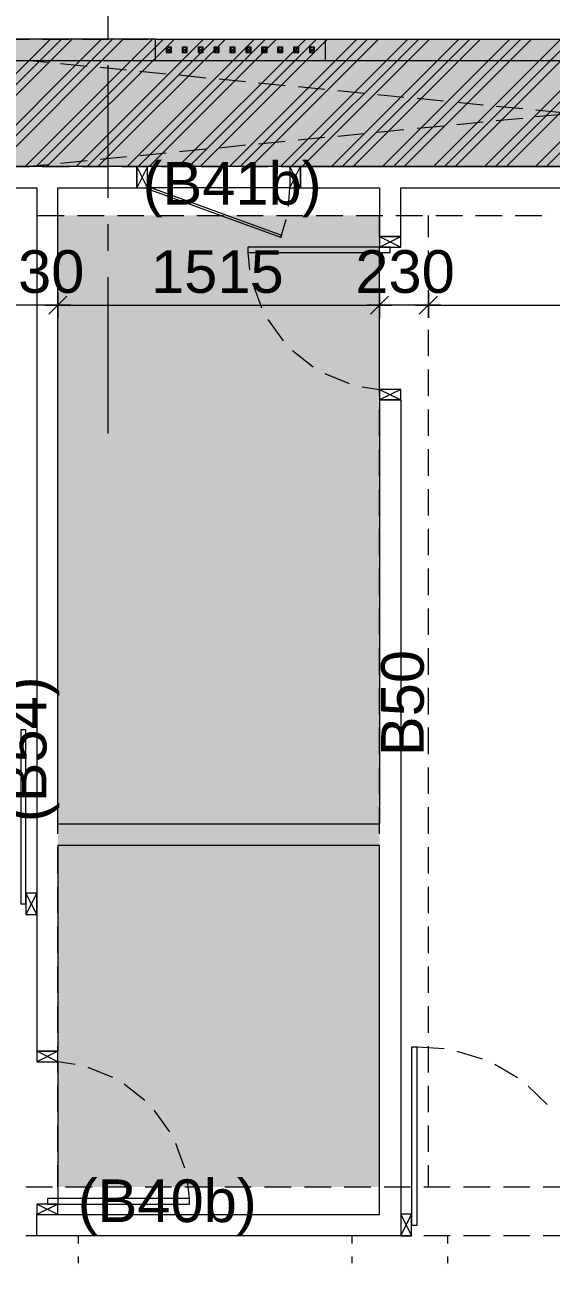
# Model space of a CAD drawing. Header units: millimetres. Extents: x -1303 to 98744, y -1303 to 90097.
# Drawn here: x 22053 to 24532, y 75480 to 81340 of the extents above; entities that cross this region are included whole.
import ezdxf

# ---------------------------------------------------------------- set-up
doc = ezdxf.new("R2010")
doc.units = ezdxf.units.MM
doc.layers.add('PDF_Geometry', color=7, linetype='Continuous')
doc.layers.add('PDF_Text', color=7, linetype='Continuous')
doc.layers.add('PDF_Solid Fills', color=192, linetype='Continuous', true_color=0xc2c0c0c0)
doc.styles.add('PDF ArialMT', font='arial.ttf')

msp = doc.modelspace()

# ---------------------------------------------------------------- linework, layer by layer
at = {"layer": 'PDF_Geometry', "color": 1, "lineweight": 0}
for points in [[(22444.39866, 81399.93353), (22444.39866, 81275.52632)], [(22444.39866, 81150.27614), (22444.39866, 80524.86816)], [(22444.39866, 80400.46095), (22444.39866, 80275.21076)], [(22444.39866, 80149.9523), (22444.39866, 79413.67455)]]:
    msp.add_lwpolyline(points, dxfattribs=at)
at = {"layer": 'PDF_Geometry', "lineweight": 0}
for points in [[(21574.40568, 80672.11875), (22174.43098, 81272.1461)], [(21625.18346, 80672.11875), (22225.20875, 81272.1461)], [(21676.80836, 80672.11875), (22276.83158, 81272.1461)], [(21814.75507, 80672.11875), (22414.77829, 81272.1461)], [(21865.53284, 80672.11875), (22465.55606, 81272.1461)], [(21917.15567, 80672.11875), (22517.18097, 81272.1461)], [(21947.62317, 81272.1461), (22072.87543, 81272.1461)], [(22055.10238, 80672.11875), (22655.1256, 81272.1461)], [(22106.72728, 80672.11875), (22705.90337, 81272.1461)], [(22135.50052, 81272.1461), (22259.90566, 81272.1461)], [(22157.50505, 80672.11875), (22757.52827, 81272.1461)], [(22295.44969, 80672.11875), (22895.47498, 81272.1461)], [(22322.53282, 81272.1461), (22447.78301, 81272.1461)], [(22347.07459, 80672.11875), (22947.09781, 81272.1461)], [(22397.85236, 80672.11875), (22997.87558, 81272.1461)], [(22510.41018, 81272.1461), (22634.81532, 81272.1461)], [(22535.79907, 80672.11875), (23135.82229, 81272.1461)], [(22587.4219, 80672.11875), (23187.44719, 81272.1461)], [(22638.19967, 80672.11875), (23238.22497, 81272.1461)], [(22697.44041, 81272.1461), (22822.69267, 81272.1461)], [(22776.14638, 80672.11875), (23376.17167, 81272.1461)], [(22827.77128, 80672.11875), (23427.7945, 81272.1461)], [(22878.54905, 80672.11875), (23478.57228, 81272.1461)], [(22885.31984, 81272.1461), (23009.72498, 81272.1461)], [(23017.34081, 80672.11875), (23617.36611, 81272.1461)], [(23068.11859, 80672.11875), (23668.14388, 81272.1461)], [(23072.35007, 81272.1461), (23197.60233, 81272.1461)], [(23118.89636, 80672.11875), (23718.92166, 81272.1461)], [(23257.69019, 80672.11875), (23857.71342, 81272.1461)], [(23260.22742, 81272.1461), (23385.47969, 81272.1461)], [(23308.46797, 80672.11875), (23908.49119, 81272.1461)], [(23359.24575, 80672.11875), (23959.26897, 81272.1461)], [(23447.25973, 81272.1461), (23572.51199, 81272.1461)], [(23498.0375, 80672.11875), (24098.06072, 81272.1461)], [(23548.81528, 80672.11875), (24148.8385, 81272.1461)], [(23599.59306, 80672.11875), (24199.61628, 81272.1461)], [(23635.13708, 81272.1461), (23760.38935, 81272.1461)], [(23738.38481, 80672.11875), (24338.41011, 81272.1461)], [(23789.16259, 80672.11875), (24389.18788, 81272.1461)], [(23823.01444, 81272.1461), (23947.42165, 81272.1461)], [(23839.94036, 80672.11875), (24439.96566, 81272.1461)], [(23978.7342, 80672.11875), (24578.75742, 81272.1461)], [(24010.04674, 81272.1461), (24135.299, 81272.1461)], [(24029.51197, 80672.11875), (24629.53519, 81272.1461)], [(24080.28975, 80672.11875), (24680.31297, 81272.1461)], [(24197.9241, 81272.1461), (24322.32923, 81272.1461)], [(24219.0815, 80672.11875), (24819.1068, 81272.1461)], [(24269.85928, 80672.11875), (24869.88457, 81272.1461)], [(24321.48418, 80672.11875), (24920.66235, 81272.1461)], [(24384.9564, 81272.1461), (24510.20866, 81272.1461)], [(24459.43089, 80672.11875), (25059.45411, 81272.1461)], [(24510.20866, 80672.11875), (25110.23188, 81272.1461)], [(23954.19036, 80672.11875), (23954.19036, 80672.11875)], [(24029.51197, 80672.11875), (24029.51197, 80672.11875)], [(24092.13707, 80672.11875), (24092.13707, 80672.11875)], [(24153.91711, 80672.11875), (24153.91711, 80672.11875)], [(24216.5422, 80672.11875), (24216.5422, 80672.11875)], [(24279.16937, 80672.11875), (24279.16937, 80672.11875)], [(24341.79446, 80672.11875), (24341.79446, 80672.11875)], [(24404.42163, 80672.11875), (24404.42163, 80672.11875)], [(24467.04672, 80672.11875), (24467.04672, 80672.11875)], [(24529.67182, 80672.11875), (24529.67182, 80672.11875)], [(22209.12788, 80441.92451), (22209.12788, 80441.92451)], [(22209.12788, 80441.92451), (22209.12788, 80441.92451)], [(23723.99819, 80441.92451), (23723.99819, 80441.92451)], [(23723.99819, 80441.92451), (23723.99819, 80441.92451)], [(23954.19036, 80441.92451), (23954.19036, 80441.92451)], [(23954.19036, 80441.92451), (23954.19036, 80441.92451)], [(23954.19036, 80441.92451), (23954.19036, 80441.92451)], [(23954.19036, 80441.92451), (23954.19036, 80441.92451)], [(24029.51197, 80441.92451), (24029.51197, 80441.92451)], [(24029.51197, 80441.92451), (24029.51197, 80441.92451)], [(24092.13707, 80441.92451), (24092.13707, 80441.92451)], [(24092.13707, 80441.92451), (24092.13707, 80441.92451)], [(24153.91711, 80441.92451), (24153.91711, 80441.92451)], [(24153.91711, 80441.92451), (24153.91711, 80441.92451)], [(24216.5422, 80441.92451), (24216.5422, 80441.92451)], [(24216.5422, 80441.92451), (24216.5422, 80441.92451)], [(24279.16937, 80441.92451), (24279.16937, 80441.92451)], [(24279.16937, 80441.92451), (24279.16937, 80441.92451)], [(24341.79446, 80441.92451), (24341.79446, 80441.92451)], [(24341.79446, 80441.92451), (24341.79446, 80441.92451)], [(24404.42163, 80441.92451), (24404.42163, 80441.92451)], [(24404.42163, 80441.92451), (24404.42163, 80441.92451)], [(24467.04672, 80441.92451), (24467.04672, 80441.92451)], [(24467.04672, 80441.92451), (24467.04672, 80441.92451)], [(24529.67182, 80441.92451), (24529.67182, 80441.92451)], [(24529.67182, 80441.92451), (24529.67182, 80441.92451)], [(22209.12788, 80355.60891), (22209.12788, 80355.60891)], [(22209.12788, 80355.60891), (22209.12788, 80355.60891)], [(23723.99819, 80355.60891), (23723.99819, 80355.60891)], [(23723.99819, 80355.60891), (23723.99819, 80355.60891)], [(23954.19036, 80355.60891), (23954.19036, 80355.60891)], [(23954.19036, 80355.60891), (23954.19036, 80355.60891)], [(22209.12788, 80292.97967), (22209.12788, 80292.97967)], [(22209.12788, 80292.97967), (22209.12788, 80292.97967)], [(23723.99819, 80292.97967), (23723.99819, 80292.97967)], [(23723.99819, 80292.97967), (23723.99819, 80292.97967)], [(23954.19036, 80292.97967), (23954.19036, 80292.97967)], [(23954.19036, 80292.97967), (23954.19036, 80292.97967)], [(22209.12788, 80230.35044), (22209.12788, 80230.35044)], [(22209.12788, 80230.35044), (22209.12788, 80230.35044)], [(23723.99819, 80230.35044), (23723.99819, 80230.35044)], [(23723.99819, 80230.35044), (23723.99819, 80230.35044)], [(23954.19036, 80230.35044), (23954.19036, 80230.35044)], [(23954.19036, 80230.35044), (23954.19036, 80230.35044)], [(22209.12788, 80167.72948), (22209.12788, 80167.72948)], [(22209.12788, 80167.72948), (22209.12788, 80167.72948)], [(23723.99819, 80167.72948), (23723.99819, 80167.72948)], [(23723.99819, 80167.72948), (23723.99819, 80167.72948)], [(23954.19036, 80167.72948), (23954.19036, 80167.72948)], [(23954.19036, 80167.72948), (23954.19036, 80167.72948)], [(22209.12788, 80105.10025), (22209.12788, 80105.10025)], [(22209.12788, 80105.10025), (22209.12788, 80105.10025)], [(23723.99819, 80105.10025), (23723.99819, 80105.10025)], [(23723.99819, 80105.10025), (23723.99819, 80105.10025)], [(23954.19036, 80105.10025), (23954.19036, 80105.10025)], [(23954.19036, 80105.10025), (23954.19036, 80105.10025)], [(22209.12788, 80018.77637), (22209.12788, 80018.77637)], [(22209.12788, 80018.77637), (22209.12788, 80018.77637)], [(23723.99819, 80018.77637), (23723.99819, 80018.77637)], [(23723.99819, 80018.77637), (23723.99819, 80018.77637)], [(23954.19036, 80018.77637), (23954.19036, 80018.77637)], [(23954.19036, 80018.77637), (23954.19036, 80018.77637)], [(24043.89859, 75862.61874), (24043.89859, 75862.61874)], [(24043.89859, 75862.61874), (24043.89859, 75862.61874)], [(24136.99118, 75862.61874), (24136.99118, 75862.61874)], [(24136.99118, 75862.61874), (24136.99118, 75862.61874)], [(24199.61628, 75862.61874), (24199.61628, 75862.61874)], [(24199.61628, 75862.61874), (24199.61628, 75862.61874)], [(24261.39632, 75862.61874), (24261.39632, 75862.61874)], [(24261.39632, 75862.61874), (24261.39632, 75862.61874)], [(24324.02349, 75862.61874), (24324.02349, 75862.61874)], [(24324.02349, 75862.61874), (24324.02349, 75862.61874)], [(24386.64858, 75862.61874), (24386.64858, 75862.61874)], [(24386.64858, 75862.61874), (24386.64858, 75862.61874)], [(24449.27367, 75862.61874), (24449.27367, 75862.61874)], [(24449.27367, 75862.61874), (24449.27367, 75862.61874)], [(24511.90084, 75862.61874), (24511.90084, 75862.61874)], [(24511.90084, 75862.61874), (24511.90084, 75862.61874)], [(22303.91265, 75632.42451), (22303.91265, 75632.42451)], [(22303.91265, 75632.42451), (22303.91265, 75632.42451)], [(23593.6694, 75632.42451), (23593.6694, 75632.42451)], [(23593.6694, 75632.42451), (23593.6694, 75632.42451)], [(24043.89859, 75632.42451), (24043.89859, 75632.42451)], [(24043.89859, 75632.42451), (24043.89859, 75632.42451)], [(24043.89859, 75632.42451), (24043.89859, 75632.42451)], [(24043.89859, 75632.42451), (24043.89859, 75632.42451)], [(24136.99118, 75632.42451), (24136.99118, 75632.42451)], [(24136.99118, 75632.42451), (24136.99118, 75632.42451)], [(24199.61628, 75632.42451), (24199.61628, 75632.42451)], [(24199.61628, 75632.42451), (24199.61628, 75632.42451)], [(24261.39632, 75632.42451), (24261.39632, 75632.42451)], [(24261.39632, 75632.42451), (24261.39632, 75632.42451)], [(24324.02349, 75632.42451), (24324.02349, 75632.42451)], [(24324.02349, 75632.42451), (24324.02349, 75632.42451)], [(24386.64858, 75632.42451), (24386.64858, 75632.42451)], [(24386.64858, 75632.42451), (24386.64858, 75632.42451)], [(24449.27367, 75632.42451), (24449.27367, 75632.42451)], [(24449.27367, 75632.42451), (24449.27367, 75632.42451)], [(24511.90084, 75632.42451), (24511.90084, 75632.42451)], [(24511.90084, 75632.42451), (24511.90084, 75632.42451)], [(22303.91265, 75541.86915), (22303.91265, 75541.86915)], [(22303.91265, 75541.86915), (22303.91265, 75541.86915)], [(23593.6694, 75541.86915), (23593.6694, 75541.86915)], [(23593.6694, 75541.86915), (23593.6694, 75541.86915)], [(24043.89859, 75541.86915), (24043.89859, 75541.86915)], [(24043.89859, 75541.86915), (24043.89859, 75541.86915)], [(22303.91265, 75480.09118), (22303.91265, 75480.09118)], [(22303.91265, 75480.09118), (22303.91265, 75480.09118)], [(23593.6694, 75480.09118), (23593.6694, 75480.09118)], [(23593.6694, 75480.09118), (23593.6694, 75480.09118)], [(24043.89859, 75480.09118), (24043.89859, 75480.09118)], [(24043.89859, 75480.09118), (24043.89859, 75480.09118)]]:
    msp.add_lwpolyline(points, dxfattribs=at)
at = {"layer": 'PDF_Geometry', "color": 9, "lineweight": 0, "true_color": 0xc0c0c0}
for points in [[(22668.66717, 81272.1461), (21958.62543, 81272.1461), (21958.62543, 81172.2848), (22668.66717, 81172.2848), (23469.26426, 81172.2848), (23469.26426, 81272.1461), (27274.21101, 81272.1461), (27274.21101, 80672.11875), (27355.45628, 80672.11875)], [(22668.66717, 81172.2848), (22668.66717, 81272.1461), (23469.26426, 81272.1461)], [(22721.98425, 81231.52554), (22740.60235, 81212.90536)], [(22721.98425, 81212.90536), (22740.60235, 81231.52554)], [(22796.45873, 81231.52554), (22815.92189, 81212.90536)], [(22796.45873, 81212.90536), (22815.92189, 81231.52554)], [(22871.77827, 81231.52554), (22891.2435, 81212.90536)], [(22871.77827, 81212.90536), (22891.2435, 81231.52554)], [(22947.09781, 81231.52554), (22965.71798, 81212.90536)], [(22947.09781, 81212.90536), (22965.71798, 81231.52554)], [(23021.57229, 81231.52554), (23041.03752, 81212.90536)], [(23021.57229, 81212.90536), (23041.03752, 81231.52554)], [(23096.8939, 81231.52554), (23115.51201, 81212.90536)], [(23096.8939, 81212.90536), (23115.51201, 81231.52554)], [(23172.21344, 81231.52554), (23190.83155, 81212.90536)], [(23172.21344, 81212.90536), (23190.83155, 81231.52554)], [(23246.68793, 81231.52554), (23266.15316, 81212.90536)], [(23246.68793, 81212.90536), (23266.15316, 81231.52554)], [(23322.00747, 81231.52554), (23340.62557, 81212.90536)], [(23322.00747, 81212.90536), (23340.62557, 81231.52554)], [(23396.48195, 81231.52554), (23415.94718, 81212.90536)], [(23396.48195, 81212.90536), (23415.94718, 81231.52554)], [(22159.19723, 81162.12758), (22058.48673, 81172.2848)], [(23469.26426, 81172.2848), (27173.50259, 81172.2848), (27173.50259, 80672.11875), (27073.63921, 80682.27595)], [(22346.22746, 81144.3504), (22221.82233, 81156.20186)], [(22532.41264, 81125.7385), (22408.0075, 81138.43295)], [(22719.44494, 81107.96132), (22595.03981, 81119.81277)], [(22905.63012, 81089.34115), (22781.22498, 81102.03559)], [(23092.66242, 81071.57223), (22968.25521, 81083.42369)], [(23278.8476, 81052.95207), (23154.44039, 81064.80351)], [(23465.87783, 81035.18315), (23341.4727, 81047.02633)], [(23652.06301, 81016.56298), (23527.65787, 81028.41443)], [(23839.09531, 80997.94281), (23714.69018, 81010.63725)], [(24025.28049, 80980.17389), (23900.87535, 80992.01708)], [(24212.31072, 80961.55372), (24087.90558, 80974.24816)], [(24398.4959, 80943.78481), (24274.09076, 80955.628)], [(24585.5282, 80925.16463), (24461.12307, 80937.85908)], [(24087.90558, 80870.99837), (24212.31072, 80882.84982)], [(24274.09076, 80888.77555), (24398.4959, 80900.61874)], [(24461.12307, 80907.38745), (24585.5282, 80919.23891)], [(23341.4727, 80797.36894), (23465.87783, 80810.06338)], [(23527.65787, 80815.98911), (23652.06301, 80827.84056)], [(23714.69018, 80833.76629), (23839.09531, 80846.46074)], [(23900.87535, 80852.37819), (24025.28049, 80864.22965)], [(22781.22498, 80743.21093), (22905.63012, 80755.05412)], [(22968.25521, 80760.97986), (23092.66242, 80773.6743)], [(23154.44039, 80779.60002), (23278.8476, 80791.45148)], [(22221.82233, 80688.20168), (22346.22746, 80700.04487)], [(22408.0075, 80706.82185), (22532.41264, 80718.66504)], [(22595.03981, 80724.59077), (22719.44494, 80736.44222)], [(23723.99819, 79621.86839), (23823.86156, 79571.93361), (23723.99819, 79571.93361), (23723.99819, 77572.13719), (22209.12788, 77572.13719), (22209.12788, 80572.25744), (22581.49824, 80572.25744), (22581.49824, 80672.11875), (21958.62543, 80672.11875), (21958.62543, 80572.25744), (22109.26451, 80572.25744), (22109.26451, 76502.4154), (22209.12788, 76502.4154), (22109.26451, 76452.48888)], [(22058.48673, 80672.11875), (22159.19723, 80682.27595)], [(23351.62784, 80572.25744), (23301.69719, 80672.11875), (22631.43096, 80672.11875), (22581.49824, 80572.25744)], [(23301.69719, 80572.25744), (22631.43096, 80572.25744), (22581.49824, 80672.11875)], [(23295.77353, 80483.39633), (23301.69719, 80572.25744), (23351.62784, 80672.11875), (23351.62784, 80572.25744), (23723.99819, 80572.25744), (23723.99819, 80342.06321), (23823.86156, 80342.06321), (23823.86156, 80572.25744), (27173.50259, 80572.25744), (27173.50259, 79972.23008), (27274.21101, 79972.23008), (27274.21101, 80672.11875), (23351.62784, 80672.11875), (27274.21101, 80672.11875), (27274.21101, 79972.23008), (27173.50259, 79972.23008)], [(23258.53525, 80337.83172), (23284.77126, 80422.46135)], [(23641.90787, 79633.71158), (23723.99819, 79621.86839), (23723.99819, 80292.13669), (23823.86156, 80342.06321)], [(23723.99819, 80342.06321), (23823.86156, 80292.13669)], [(23103.66262, 80267.59079), (23112.12558, 80184.6554)], [(23125.66715, 80123.72042), (23167.98196, 80006.93319)], [(23197.60233, 79951.07267), (23270.38464, 79850.36838)], [(23313.5445, 79805.51633), (23411.7157, 79727.65542)], [(23465.87783, 79696.34081), (23580.97495, 79649.79451)], [(23823.86156, 79621.86839), (23723.99819, 79571.93361)], [(23823.86156, 79571.93361), (23823.86156, 75632.42451), (22109.26451, 75632.42451), (22109.26451, 75732.28581), (23723.99819, 75732.28581), (23723.99819, 77472.27588), (22209.12788, 77472.27588), (22209.12788, 76502.4154)], [(22109.26451, 77147.29482), (22058.48673, 77247.15612)], [(22109.26451, 77247.15612), (22058.48673, 77147.29482)], [(22209.12788, 76452.48888), (22109.26451, 76502.4154)], [(24028.66485, 76513.42387), (23900.87535, 76521.03558)], [(24209.77349, 76465.18333), (24090.44489, 76501.57242)], [(22290.37315, 76440.63744), (22209.12788, 76452.48888), (22209.12788, 75782.22059), (22109.26451, 75732.28581)], [(22467.24824, 76378.01647), (22351.30607, 76425.40575)], [(24373.95414, 76376.32222), (24266.47492, 76439.79444)], [(22618.73652, 76269.68393), (22520.56532, 76346.70185)], [(24513.59302, 76251.91502), (24423.88479, 76338.23889)], [(22735.52374, 76123.27634), (22661.89638, 76223.98889)], [(22807.45892, 75950.63686), (22765.14411, 76068.26708)], [(22828.61633, 75807.60948), (22820.15337, 75889.70187)], [(22209.12788, 75732.28581), (22109.26451, 75782.22059)], [(23823.86156, 75632.42451), (23874.63934, 75734.83131)], [(23823.86156, 75734.83131), (23874.63934, 75632.42451)]]:
    msp.add_lwpolyline(points, dxfattribs=at)
for points in [[(22743.9867, 81234.90576), (22718.59782, 81234.90576), (22718.59782, 81209.51687), (22743.9867, 81209.51687), (22743.9867, 81234.90576), (22721.98425, 81231.52554), (22721.98425, 81212.90536), (22740.60235, 81212.90536)], [(22818.46119, 81234.90576), (22793.91943, 81234.90576), (22793.91943, 81209.51687), (22818.46119, 81209.51687), (22818.46119, 81234.90576), (22796.45873, 81231.52554), (22796.45873, 81212.90536), (22815.92189, 81212.90536)], [(22893.7828, 81234.90576), (22869.23897, 81234.90576), (22869.23897, 81209.51687), (22893.7828, 81209.51687), (22893.7828, 81234.90576), (22871.77827, 81231.52554), (22871.77827, 81212.90536), (22891.2435, 81212.90536)], [(22969.10234, 81234.90576), (22943.71345, 81234.90576), (22943.71345, 81209.51687), (22969.10234, 81209.51687), (22969.10234, 81234.90576), (22947.09781, 81231.52554), (22947.09781, 81212.90536), (22965.71798, 81212.90536)], [(23043.57683, 81234.90576), (23019.03299, 81234.90576), (23019.03299, 81209.51687), (23043.57683, 81209.51687), (23043.57683, 81234.90576), (23021.57229, 81231.52554), (23021.57229, 81212.90536), (23041.03752, 81212.90536)], [(23118.89636, 81234.90576), (23093.50748, 81234.90576), (23093.50748, 81209.51687), (23118.89636, 81209.51687), (23118.89636, 81234.90576), (23096.8939, 81231.52554), (23096.8939, 81212.90536), (23115.51201, 81212.90536)], [(23194.21797, 81234.90576), (23168.82909, 81234.90576), (23168.82909, 81209.51687), (23194.21797, 81209.51687), (23194.21797, 81234.90576), (23172.21344, 81231.52554), (23172.21344, 81212.90536), (23190.83155, 81212.90536)], [(23268.69039, 81234.90576), (23244.14863, 81234.90576), (23244.14863, 81209.51687), (23268.69039, 81209.51687), (23268.69039, 81234.90576), (23246.68793, 81231.52554), (23246.68793, 81212.90536), (23266.15316, 81212.90536)], [(23344.012, 81234.90576), (23318.62311, 81234.90576), (23318.62311, 81209.51687), (23344.012, 81209.51687), (23344.012, 81234.90576), (23322.00747, 81231.52554), (23322.00747, 81212.90536), (23340.62557, 81212.90536)], [(23418.48648, 81234.90576), (23393.94265, 81234.90576), (23393.94265, 81209.51687), (23418.48648, 81209.51687), (23418.48648, 81234.90576), (23396.48195, 81231.52554), (23396.48195, 81212.90536), (23415.94718, 81212.90536)], [(22581.49824, 80572.25744), (22631.42972, 80572.25744), (22631.42972, 80672.1204), (22581.49824, 80672.1204)], [(23301.69719, 80572.25744), (23351.62867, 80572.25744), (23351.62867, 80672.1204), (23301.69719, 80672.1204)], [(22633.12314, 80578.18316), (23262.76673, 80348.83192), (23258.53525, 80337.83172), (22628.89166, 80566.33172)], [(23723.99819, 80292.13669), (23823.86115, 80292.13669), (23823.86115, 80342.06817), (23723.99819, 80342.06817)], [(23103.66262, 80267.59079), (23773.92923, 80267.59079), (23773.92923, 80292.13338), (23103.66262, 80292.13338)], [(23723.99819, 79571.93361), (23823.86115, 79571.93361), (23823.86115, 79621.86509), (23723.99819, 79621.86509)], [(22033.94497, 77197.2296), (22058.48756, 77197.2296), (22058.48756, 78017.29069), (22033.94497, 78017.29069)], [(22058.48673, 77147.29482), (22109.26451, 77147.29482), (22109.26451, 77247.15777), (22058.48673, 77247.15777)], [(22109.26451, 76452.48888), (22209.12747, 76452.48888), (22209.12747, 76502.42036), (22109.26451, 76502.42036)], [(23874.63934, 75683.20228), (23900.87452, 75683.20228), (23900.87452, 76521.03558), (23874.63934, 76521.03558)], [(22109.26451, 75732.28581), (22209.12747, 75732.28581), (22209.12747, 75782.21729), (22109.26451, 75782.21729)], [(22159.19723, 75782.22059), (22828.61756, 75782.22059), (22828.61756, 75807.60948), (22159.19723, 75807.60948)], [(23823.86156, 75632.42451), (23874.63934, 75632.42451), (23874.63934, 75734.82635), (23823.86156, 75734.82635)]]:
    msp.add_lwpolyline(points, close=True, dxfattribs=at)
at = {"layer": 'PDF_Geometry', "color": 157, "lineweight": 0, "true_color": 0x3f5f7f}
for points in [[(21947.62317, 80672.11875), (22072.87543, 80672.11875)], [(22135.50052, 80672.11875), (22259.90566, 80672.11875)], [(22322.53282, 80672.11875), (22447.78301, 80672.11875)], [(22510.41018, 80672.11875), (22634.81532, 80672.11875)], [(22697.44041, 80672.11875), (22822.69267, 80672.11875)], [(22885.31984, 80672.11875), (23009.72498, 80672.11875)], [(23072.35007, 80672.11875), (23197.60233, 80672.11875)], [(23260.22742, 80672.11875), (23385.47969, 80672.11875)], [(23447.25973, 80672.11875), (23572.51199, 80672.11875)], [(23635.13708, 80672.11875), (23760.38935, 80672.11875)], [(23823.01444, 80672.11875), (23947.42165, 80672.11875)], [(24010.04674, 80672.11875), (24135.299, 80672.11875)], [(24197.9241, 80672.11875), (24322.32923, 80672.11875)], [(24384.9564, 80672.11875), (24510.20866, 80672.11875)], [(22113.49599, 80441.92451), (22238.74825, 80441.92451)], [(22209.12788, 80339.52597), (22209.12788, 80441.92451)], [(22301.37542, 80441.92451), (22426.62561, 80441.92451)], [(22489.25277, 80441.92451), (22613.65791, 80441.92451)], [(22676.283, 80441.92451), (22801.53527, 80441.92451)], [(22864.16243, 80441.92451), (22988.56757, 80441.92451)], [(23051.19266, 80441.92451), (23176.44492, 80441.92451)], [(23239.07002, 80441.92451), (23363.47723, 80441.92451)], [(23426.10232, 80441.92451), (23551.35458, 80441.92451)], [(23613.97968, 80441.92451), (23739.23194, 80441.92451)], [(23723.99819, 80339.52597), (23723.99819, 80441.92451)], [(23801.01198, 80441.92451), (23926.26424, 80441.92451)], [(23954.19036, 80339.52597), (23954.19036, 80441.92451)], [(23988.88934, 80441.92451), (24114.1416, 80441.92451)], [(24176.76669, 80441.92451), (24301.17183, 80441.92451)], [(24363.79899, 80441.92451), (24489.05126, 80441.92451)], [(22209.12788, 80152.4978), (22209.12788, 80276.89673)], [(23723.99819, 80152.4978), (23723.99819, 80276.89673)], [(23954.19036, 80152.4978), (23954.19036, 80276.89673)], [(22209.12788, 79964.61837), (22209.12788, 80089.86857)], [(23723.99819, 79964.61837), (23723.99819, 80089.86857)], [(23954.19036, 79964.61837), (23954.19036, 80089.86857)], [(22209.12788, 79777.58194), (22209.12788, 79901.98915)], [(23723.99819, 79777.58194), (23723.99819, 79901.98915)], [(23954.19036, 79777.58194), (23954.19036, 79901.98915)], [(22209.12788, 79589.71079), (22209.12788, 79714.96098)], [(23723.99819, 79589.71079), (23723.99819, 79714.96098)], [(23954.19036, 79589.71079), (23954.19036, 79714.96098)], [(22209.12788, 79402.67435), (22209.12788, 79527.08156)], [(23723.99819, 79402.67435), (23723.99819, 79527.08156)], [(23954.19036, 79402.67435), (23954.19036, 79527.08156)], [(22209.12788, 79214.79493), (22209.12788, 79340.05339)], [(23723.99819, 79214.79493), (23723.99819, 79340.05339)], [(23954.19036, 79214.79493), (23954.19036, 79340.05339)], [(22209.12788, 79026.92377), (22209.12788, 79152.17396)], [(23723.99819, 79026.92377), (23723.99819, 79152.17396)], [(23954.19036, 79026.92377), (23954.19036, 79152.17396)], [(22209.12788, 78839.88734), (22209.12788, 78965.13753)], [(23723.99819, 78839.88734), (23723.99819, 78965.13753)], [(23954.19036, 78839.88734), (23954.19036, 78965.13753)], [(22209.12788, 78652.00791), (22209.12788, 78777.26638)], [(23723.99819, 78652.00791), (23723.99819, 78777.26638)], [(23954.19036, 78652.00791), (23954.19036, 78777.26638)], [(22209.12788, 78464.97975), (22209.12788, 78589.38695)], [(23723.99819, 78464.97975), (23723.99819, 78589.38695)], [(23954.19036, 78464.97975), (23954.19036, 78589.38695)], [(22209.12788, 78277.10033), (22209.12788, 78402.35051)], [(23723.99819, 78277.10033), (23723.99819, 78402.35051)], [(23954.19036, 78277.10033), (23954.19036, 78402.35051)], [(22209.12788, 78090.07215), (22209.12788, 78214.47936)], [(23723.99819, 78090.07215), (23723.99819, 78214.47936)], [(23954.19036, 78090.07215), (23954.19036, 78214.47936)], [(22209.12788, 77902.19273), (22209.12788, 78027.44293)], [(23723.99819, 77902.19273), (23723.99819, 78027.44293)], [(23954.19036, 77902.19273), (23954.19036, 78027.44293)], [(22209.12788, 77715.16457), (22209.12788, 77839.5635)], [(23723.99819, 77715.16457), (23723.99819, 77839.5635)], [(23954.19036, 77715.16457), (23954.19036, 77839.5635)], [(22209.12788, 77527.28514), (22209.12788, 77652.53533)], [(23723.99819, 77527.28514), (23723.99819, 77652.53533)], [(23954.19036, 77527.28514), (23954.19036, 77652.53533)], [(22209.12788, 77339.40572), (22209.12788, 77464.65591)], [(23723.99819, 77339.40572), (23723.99819, 77464.65591)], [(23954.19036, 77339.40572), (23954.19036, 77464.65591)], [(22209.12788, 77152.37755), (22209.12788, 77277.62774)], [(23723.99819, 77152.37755), (23723.99819, 77277.62774)], [(23954.19036, 77152.37755), (23954.19036, 77277.62774)], [(22209.12788, 76964.49812), (22209.12788, 77089.74832)], [(23723.99819, 76964.49812), (23723.99819, 77089.74832)], [(23954.19036, 76964.49812), (23954.19036, 77089.74832)], [(22209.12788, 76777.46169), (22209.12788, 76901.8689)], [(23723.99819, 76777.46169), (23723.99819, 76901.8689)], [(23954.19036, 76777.46169), (23954.19036, 76901.8689)], [(22209.12788, 76589.59054), (22209.12788, 76714.84073)], [(23723.99819, 76589.59054), (23723.99819, 76714.84073)], [(23954.19036, 76589.59054), (23954.19036, 76714.84073)], [(22209.12788, 76402.5541), (22209.12788, 76526.96131)], [(23723.99819, 76402.5541), (23723.99819, 76526.96131)], [(23954.19036, 76402.5541), (23954.19036, 76526.96131)], [(22209.12788, 76214.67468), (22209.12788, 76339.93314)], [(23723.99819, 76214.67468), (23723.99819, 76339.93314)], [(23954.19036, 76214.67468), (23954.19036, 76339.93314)], [(22209.12788, 76027.64651), (22209.12788, 76152.05371)], [(23723.99819, 76027.64651), (23723.99819, 76152.05371)], [(23954.19036, 76027.64651), (23954.19036, 76152.05371)], [(22209.12788, 75862.61874), (22209.12788, 75965.01728)], [(23723.99819, 75862.61874), (23723.99819, 75965.01728)], [(23954.19036, 75862.61874), (23954.19036, 75965.01728)], [(22057.64168, 75862.61874), (22182.89394, 75862.61874)], [(22245.51904, 75862.61874), (22369.92417, 75862.61874)], [(22432.55134, 75862.61874), (22557.80153, 75862.61874)], [(22620.42869, 75862.61874), (22744.83383, 75862.61874)], [(22807.45892, 75862.61874), (22932.71119, 75862.61874)], [(22995.33835, 75862.61874), (23119.74349, 75862.61874)], [(23182.36858, 75862.61874), (23307.62084, 75862.61874)], [(23370.24594, 75862.61874), (23495.4982, 75862.61874)], [(23557.27824, 75862.61874), (23682.5305, 75862.61874)], [(23745.1556, 75862.61874), (23870.40786, 75862.61874)], [(23932.1879, 75862.61874), (24057.44016, 75862.61874)], [(24120.06526, 75862.61874), (24245.31752, 75862.61874)], [(24307.94261, 75862.61874), (24432.34775, 75862.61874)], [(24494.97492, 75862.61874), (24620.22718, 75862.61874)], [(22182.89394, 75632.42451), (22057.64168, 75632.42451)], [(22369.92417, 75632.42451), (22245.51904, 75632.42451)], [(22557.80153, 75632.42451), (22432.55134, 75632.42451)], [(22744.83383, 75632.42451), (22620.42869, 75632.42451)], [(22932.71119, 75632.42451), (22807.45892, 75632.42451)], [(23119.74349, 75632.42451), (22995.33835, 75632.42451)], [(23307.62084, 75632.42451), (23182.36858, 75632.42451)], [(23495.4982, 75632.42451), (23370.24594, 75632.42451)], [(23682.5305, 75632.42451), (23557.27824, 75632.42451)], [(23870.40786, 75632.42451), (23745.1556, 75632.42451)], [(24057.44016, 75632.42451), (23932.1879, 75632.42451)], [(24245.31752, 75632.42451), (24120.06526, 75632.42451)], [(24432.34775, 75632.42451), (24307.94261, 75632.42451)], [(24620.22718, 75632.42451), (24494.97492, 75632.42451)]]:
    msp.add_lwpolyline(points, dxfattribs=at)
at = {"layer": 'PDF_Geometry', "color": 122, "lineweight": 0, "true_color": 0x00b88a}
for points in [[(22166.81307, 79976.46156), (22251.44269, 80061.09119)], [(22209.12788, 80078.86837), (22209.12788, 79958.69265)], [(23766.313, 80061.09119), (23681.68338, 79976.46156)], [(23723.99819, 79958.69265), (23723.99819, 80078.86837)], [(23911.03049, 79976.46156), (23996.50517, 80061.09119)], [(23954.19036, 80078.86837), (23954.19036, 79958.69265)], [(22149.04209, 80018.77637), (22269.21575, 80018.77637)], [(23784.08606, 80018.77637), (23663.9124, 80018.77637)], [(23894.10457, 80018.77637), (24013.4311, 80018.77637)]]:
    msp.add_lwpolyline(points, close=True, dxfattribs=at)
for points in [[(22209.12788, 80018.77637), (21978.93571, 80018.77637)], [(22248.90339, 80018.77637), (22228.59311, 80018.77637), (23703.68791, 80018.77637), (23684.22268, 80018.77637)], [(23954.19036, 80018.77637), (23723.99819, 80018.77637)], [(23993.96794, 80018.77637), (23973.65559, 80018.77637), (27023.70856, 80018.77637), (27004.24333, 80018.77637)]]:
    msp.add_lwpolyline(points, dxfattribs=at)
at = {"layer": 'PDF_Geometry', "color": 180, "lineweight": 0, "true_color": 0x4f14ff}
for points in [[(22303.91265, 75632.42451), (22303.91265, 75596.8784)], [(23593.6694, 75632.42451), (23593.6694, 75596.8784)], [(24043.89859, 75632.42451), (24043.89859, 75596.8784)], [(22303.91265, 75535.10044), (22303.91265, 75503.78582)], [(23593.6694, 75535.10044), (23593.6694, 75503.78582)], [(24043.89859, 75535.10044), (24043.89859, 75503.78582)]]:
    msp.add_lwpolyline(points, dxfattribs=at)
at = {"layer": 'PDF_Solid Fills', "color": 254, "lineweight": 0, "true_color": 0x00007f}
msp.add_solid([(27274.29573, 81272.73289), (27274.29573, 80672.7138), (18959.26552, 81272.73289), (18959.26552, 80672.7138)], dxfattribs=at)
at = {"layer": 'PDF_Solid Fills', "color": 43, "lineweight": 0, "true_color": 0x00007f}
msp.add_solid([(22209.29731, 75862.70139), (22209.29731, 80442.69312), (23724.25233, 75862.70139), (23724.25233, 80442.69312)], dxfattribs=at)
at = {"layer": 'PDF_Solid Fills', "color": 1, "lineweight": 0}
msp.add_solid([(22444.90693, 79382.87234), (22599.94692, 79382.87234), (22444.90693, 79444.82387), (22599.94692, 79444.82387)], dxfattribs=at)

# ---------------------------------------------------------------- texts
at = {"layer": 'PDF_Text', "color": 6, "char_height": 201.084641, "attachment_point": 4, "style": 'PDF ArialMT'}
for s, insert in [('(B41b)', (22608.17377, 80562.84745)), ('(B40b)', (22302.46109, 75767.42548))]:
    msp.add_mtext(s, dxfattribs=dict(at, insert=insert))
at = {"layer": 'PDF_Text', "char_height": 201.084641, "attachment_point": 4, "style": 'PDF ArialMT'}
for s, insert in [('230', (21865.02148, 80175.87999)), ('230', (23610.09212, 80175.87999)), ('1515', (22647.75297, 80175.87999))]:
    msp.add_mtext(s, dxfattribs=dict(at, insert=insert))
at = {"layer": 'PDF_Text', "color": 6, "char_height": 201.084641, "attachment_point": 4, "rotation": 90, "style": 'PDF ArialMT'}
for s, insert in [('B50', (23833.5449, 77893.54036)), ('(B54)', (22084.78732, 77581.9346))]:
    msp.add_mtext(s, dxfattribs=dict(at, insert=insert))

doc.saveas('drawing.dxf')
